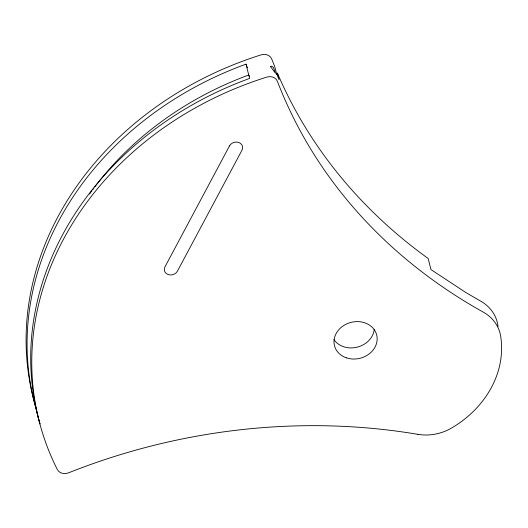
<?xml version="1.0" encoding="UTF-8"?>
<svg xmlns="http://www.w3.org/2000/svg" width="528" height="528" viewBox="0 0 528 528"><rect width="100%" height="100%" fill="white"/><g stroke="black" fill="none" stroke-linecap="round" stroke-linejoin="round"><path stroke-width="0.79" d="M276.626 74.448L277.457 73.201A567.356 482.189 -14.3 0 0 428.142 258.469L430.973 269.59L466.079 292.684L480.328 300.927A43.547 37.013 -14.3 0 1 497.812 324.918A104.194 88.552 -14.3 0 1 498.049 326.515M245.975 64.159L249.612 78.415A326.601 277.576 -14.3 0 0 38.65 419.192L39.963 423.918L35.02 404.936A326.601 277.576 -14.3 0 1 245.975 64.159L247.474 67.841M249.328 75.702L249.513 76.276M277.385 73.029L279.088 79.702L276.514 73.531L274.817 66.858L271.722 59.03A8.712 7.405 -14.3 0 0 261.136 54.859A326.601 277.576 -14.3 0 0 35.825 407.451M374.233 329.564A21.773 18.506 -14.3 0 1 357.205 347.167A21.773 18.506 -14.3 0 1 333.94 339.643M89.536 194.066A313.533 266.468 -14.3 0 1 91.931 190.74M92.902 189.42A313.533 266.468 -14.3 0 1 93.878 188.1M94.868 186.787A313.533 266.468 -14.3 0 1 248.622 75.042M270.554 66.627L275.53 73.306L273.412 67.373L271.689 66.125L270.554 66.627M229.522 145.88L164.974 266.845A6.97 5.92 -14.3 0 0 168.221 274.586A6.97 5.92 -14.3 0 0 177.434 271.154L241.982 150.196A6.97 5.92 -14.3 0 0 238.735 142.454A6.97 5.92 -14.3 0 0 229.522 145.88M417.899 434.339A567.356 482.189 -14.3 0 0 68.396 472.903A8.712 7.405 -14.3 0 1 57.361 469.583A326.601 277.576 -14.3 0 1 266.805 77.095A8.712 7.405 -14.3 0 1 277.391 81.266A567.356 482.189 -14.3 0 0 483.16 312.048A43.547 37.013 -14.3 0 1 500.643 336.039A104.194 88.552 -14.3 0 1 451.539 428.05A43.547 37.013 -14.3 0 1 417.899 434.339M346.256 357.786A21.773 18.506 -14.3 0 0 377.104 337.432A21.773 18.506 -14.3 0 0 343.372 325.756A21.773 18.506 -14.3 0 0 346.256 357.786"/></g></svg>
